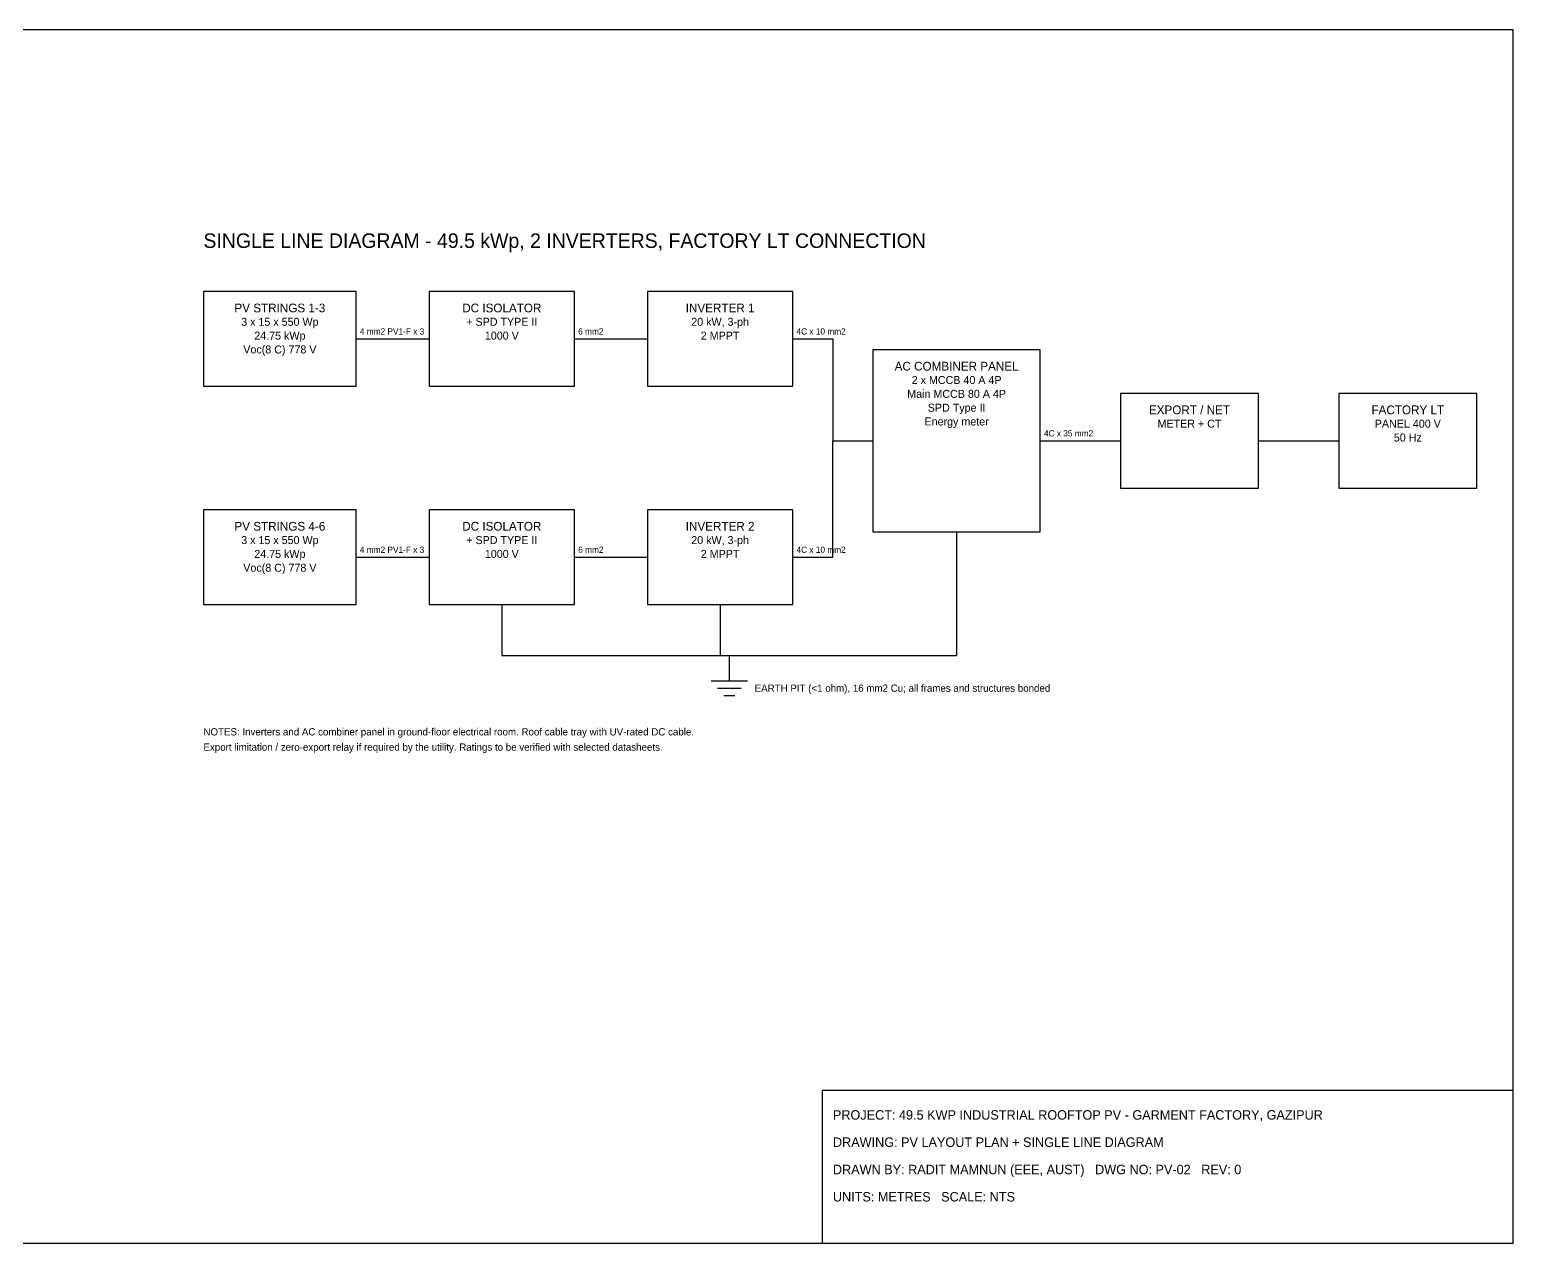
# Model space of a CAD drawing. Header units: metres. Extents: x -9 to 146, y -27 to 36.
# Drawn here: x 69 to 145.5, y -26.6 to 36 of the extents above; entities that cross this region are included whole.
import ezdxf
from ezdxf.enums import TextEntityAlignment as Align

# ---------------------------------------------------------------- set-up
doc = ezdxf.new("R2010")
doc.units = ezdxf.units.M
doc.layers.add('SLD', color=7, linetype='Continuous')
doc.layers.add('TITLE', color=7, linetype='Continuous')

msp = doc.modelspace()

# ---------------------------------------------------------------- linework, layer by layer
at = {"layer": 'SLD'}
for points in [[(78, 17.625), (85.875, 17.625), (85.875, 22.5), (78, 22.5)], [(89.625, 17.625), (97.125, 17.625), (97.125, 22.5), (89.625, 22.5)], [(100.875, 17.625), (108.375, 17.625), (108.375, 22.5), (100.875, 22.5)], [(112.5, 10.125), (121.125, 10.125), (121.125, 19.5), (112.5, 19.5)], [(125.25, 12.375), (132.375, 12.375), (132.375, 17.25), (125.25, 17.25)], [(136.5, 12.375), (143.625, 12.375), (143.625, 17.25), (136.5, 17.25)], [(78, 6.375), (85.875, 6.375), (85.875, 11.25), (78, 11.25)], [(89.625, 6.375), (97.125, 6.375), (97.125, 11.25), (89.625, 11.25)], [(100.875, 6.375), (108.375, 6.375), (108.375, 11.25), (100.875, 11.25)]]:
    msp.add_lwpolyline(points, close=True, dxfattribs=at)
for points in [[(85.875, 20.062), (89.625, 20.062)], [(97.125, 20.062), (100.875, 20.062)], [(108.375, 20.062), (110.438, 20.062), (110.438, 14.812), (112.5, 14.812)], [(108.375, 8.812), (110.438, 8.812), (110.438, 14.812), (112.5, 14.812)], [(121.125, 14.812), (125.25, 14.812)], [(132.375, 14.812), (136.5, 14.812)], [(116.812, 10.125), (116.812, 3.75)], [(85.875, 8.812), (89.625, 8.812)], [(97.125, 8.812), (100.875, 8.812)], [(93.375, 6.375), (93.375, 3.75)], [(104.625, 6.375), (104.625, 3.75)], [(93.375, 3.75), (116.812, 3.75)], [(105.094, 3.75), (105.094, 2.438)], [(104.156, 2.438), (106.031, 2.438)], [(104.484, 2.062), (105.703, 2.062)], [(104.812, 1.688), (105.375, 1.688)]]:
    msp.add_lwpolyline(points, dxfattribs=at)
at = {"layer": 'TITLE'}
for points in [[(-9, -26.55), (145.5, -26.55), (145.5, 36), (-9, 36)], [(109.875, -26.55), (145.5, -26.55), (145.5, -18.675), (109.875, -18.675)]]:
    msp.add_lwpolyline(points, close=True, dxfattribs=at)

# ---------------------------------------------------------------- texts
at = {"layer": 'SLD'}
for s, height, p in [('SINGLE LINE DIAGRAM - 49.5 kWp, 2 INVERTERS, FACTORY LT CONNECTION', 0.75, (78, 24.75)), ('4 mm2 PV1-F x 3', 0.31875, (86.062, 20.288)), ('6 mm2', 0.3187, (97.312, 20.288)), ('4C x 10 mm2', 0.31875, (108.562, 20.288)), ('4C x 35 mm2', 0.31875, (121.312, 15.037)), ('4 mm2 PV1-F x 3', 0.31875, (86.062, 9.037)), ('6 mm2', 0.3187, (97.312, 9.037)), ('4C x 10 mm2', 0.31875, (108.562, 9.037)), ('EARTH PIT (<1 ohm), 16 mm2 Cu; all frames and structures bonded', 0.375, (106.406, 1.875)), ('NOTES: Inverters and AC combiner panel in ground-floor electrical room. Roof cable tray with UV-rated DC cable.', 0.375, (78, -0.375)), ('Export limitation / zero-export relay if required by the utility. Ratings to be verified with selected datasheets.', 0.375, (78, -1.163))]:
    msp.add_text(s, height=height, dxfattribs=at).set_placement(p)
for s, height, p in [('PV STRINGS 1-3', 0.45, (81.938, 21.656)), ('DC ISOLATOR', 0.45, (93.375, 21.656)), ('INVERTER 1', 0.45, (104.625, 21.656)), ('3 x 15 x 550 Wp', 0.4125, (81.938, 20.944)), ('+ SPD TYPE II', 0.4125, (93.375, 20.944)), ('20 kW, 3-ph', 0.4125, (104.625, 20.944)), ('24.75 kWp', 0.4125, (81.938, 20.231)), ('1000 V', 0.4125, (93.375, 20.231)), ('2 MPPT', 0.4125, (104.625, 20.231)), ('Voc(8 C) 778 V', 0.4125, (81.938, 19.519)), ('AC COMBINER PANEL', 0.45, (116.812, 18.656)), ('2 x MCCB 40 A 4P', 0.4125, (116.812, 17.944)), ('Main MCCB 80 A 4P', 0.4125, (116.812, 17.231)), ('SPD Type II', 0.4125, (116.812, 16.519)), ('EXPORT / NET', 0.45, (128.812, 16.406)), ('FACTORY LT', 0.45, (140.062, 16.406)), ('Energy meter', 0.4125, (116.812, 15.806)), ('METER + CT', 0.4125, (128.812, 15.694)), ('PANEL 400 V', 0.4125, (140.062, 15.694)), ('50 Hz', 0.4125, (140.062, 14.981)), ('PV STRINGS 4-6', 0.45, (81.938, 10.406)), ('DC ISOLATOR', 0.45, (93.375, 10.406)), ('INVERTER 2', 0.45, (104.625, 10.406)), ('3 x 15 x 550 Wp', 0.4125, (81.938, 9.694)), ('24.75 kWp', 0.4125, (81.938, 8.981)), ('+ SPD TYPE II', 0.4125, (93.375, 9.694)), ('1000 V', 0.4125, (93.375, 8.981)), ('20 kW, 3-ph', 0.4125, (104.625, 9.694)), ('2 MPPT', 0.4125, (104.625, 8.981)), ('Voc(8 C) 778 V', 0.4125, (81.938, 8.269))]:
    msp.add_text(s, height=height, dxfattribs=at).set_placement(p, align=Align.MIDDLE_CENTER)
at = {"layer": 'TITLE'}
for s, p in [('PROJECT: 49.5 KWP INDUSTRIAL ROOFTOP PV - GARMENT FACTORY, GAZIPUR', (110.438, -20.175)), ('DRAWING: PV LAYOUT PLAN + SINGLE LINE DIAGRAM', (110.438, -21.581)), ('DRAWN BY: RADIT MAMNUN (EEE, AUST)   DWG NO: PV-02   REV: 0', (110.438, -22.988)), ('UNITS: METRES   SCALE: NTS', (110.438, -24.394))]:
    msp.add_text(s, height=0.4875, dxfattribs=at).set_placement(p)

doc.saveas('drawing.dxf')
